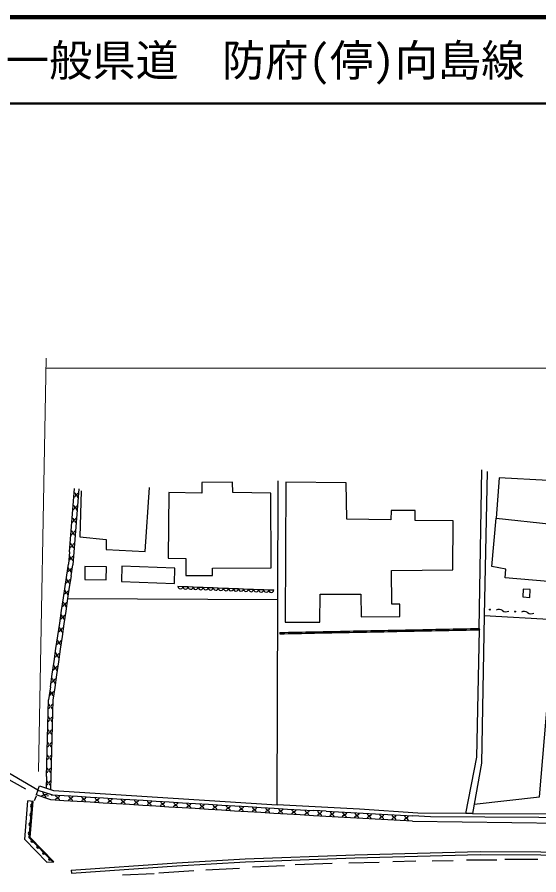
# Model space of a CAD drawing. Units: millimetres, scale not verified. Extents: x 40000 to 680000, y 20000 to 380000.
# Drawn here: x 218038 to 278395, y 280778 to 380000 of the extents above; entities that cross this region are included whole.
import ezdxf
from ezdxf.enums import TextEntityAlignment as Align

# ---------------------------------------------------------------- set-up
doc = ezdxf.new("R2010")
doc.units = ezdxf.units.MM
doc.header["$LTSCALE"] = 1000
doc.linetypes.add('DASHED', pattern=[7.5, 6, -1.5])
for name, color, linetype, lineweight in [('M-BGD', 7, 'Continuous', 25), ('M-STR-HTXT', 7, 'Continuous', 13), ('M-TTL', 2, 'Continuous', 140), ('M-TTL-LINE', 7, 'Continuous', 50)]:
    doc.layers.add(name, color=color, linetype=linetype, lineweight=lineweight)
doc.layers.add('M-TTL-TXT', color=7, linetype='Continuous')
doc.styles.add('ＭＳ ゴシック', font='')
doc.styles.get('ＭＳ ゴシック').set_extended_font_data('MS Gothic')

msp = doc.modelspace()

# ---------------------------------------------------------------- linework, layer by layer
at = {"layer": 'M-BGD'}
for p, q in [((271507, 309282), (271801, 327617)), ((272406, 327458), (272067, 310758)), ((224570, 324001), (224691, 325461)), ((225189, 325420), (225068, 323960)), ((224449, 322540), (224570, 324001)), ((225068, 323960), (224947, 322499)), ((224328, 321080), (224449, 322540)), ((224947, 322499), (224826, 321038)), ((224207, 319619), (224328, 321080)), ((224826, 321038), (224705, 319578)), ((224086, 318159), (224207, 319619)), ((224705, 319578), (224585, 318117)), ((224086, 318159), (223967, 316714)), ((224585, 318117), (224464, 316657)), ((223775, 315431), (223967, 316714)), ((224269, 315357), (224464, 316657)), ((225883, 316436), (225859, 314937)), ((228373, 316396), (225883, 316436)), ((228349, 314896), (228373, 316396)), ((230168, 316488), (230100, 314719)), ((236294, 316252), (230168, 316488)), ((236226, 314483), (236294, 316252)), ((223581, 314132), (223775, 315431)), ((224269, 315357), (224075, 314058)), ((225859, 314937), (228349, 314896)), ((230100, 314719), (236226, 314483)), ((223386, 312832), (223581, 314132)), ((224075, 314058), (223881, 312759)), ((236644, 314167), (237228, 314144)), ((237228, 314144), (237811, 314121)), ((237811, 314121), (238395, 314099)), ((238395, 314099), (238978, 314076)), ((238978, 314076), (239562, 314053)), ((239562, 314053), (240145, 314030)), ((240145, 314030), (240729, 314007)), ((240729, 314007), (241312, 313984)), ((241312, 313984), (241896, 313961)), ((241896, 313961), (242479, 313938)), ((242479, 313938), (243063, 313915)), ((243063, 313915), (243646, 313892)), ((243646, 313892), (244230, 313869)), ((244230, 313869), (244813, 313846)), ((244813, 313846), (245397, 313823)), ((245397, 313823), (245980, 313800)), ((245980, 313800), (246564, 313777)), ((246564, 313777), (247148, 313754)), ((247148, 313754), (247731, 313731)), ((276598, 313838), (276544, 312929)), ((277397, 313789), (276598, 313838)), ((277342, 312881), (277397, 313789)), ((223172, 311359), (223386, 312831)), ((223881, 312759), (223667, 311287)), ((248187, 312600), (223875, 312721)), ((276544, 312929), (277342, 312881)), ((222958, 309888), (223172, 311359)), ((223667, 311287), (223452, 309816)), ((222743, 308417), (222958, 309888)), ((223452, 309816), (223238, 308345)), ((248434, 308817), (248935, 308827)), ((248434, 308817), (248437, 308667)), ((248437, 308667), (248938, 308677)), ((248935, 308827), (249437, 308837)), ((248935, 308827), (248938, 308677)), ((248938, 308677), (249440, 308687)), ((249437, 308837), (249938, 308847)), ((249437, 308837), (249440, 308687)), ((249440, 308687), (249941, 308697)), ((249938, 308847), (250440, 308857)), ((249938, 308847), (249941, 308697)), ((249941, 308697), (250443, 308707)), ((250440, 308857), (250942, 308867)), ((250440, 308857), (250443, 308707)), ((250443, 308707), (250945, 308717)), ((250942, 308867), (251443, 308877)), ((250942, 308867), (250945, 308717)), ((250945, 308717), (251446, 308728)), ((251443, 308877), (251945, 308888)), ((251443, 308877), (251446, 308728)), ((251446, 308728), (251948, 308738)), ((251945, 308888), (252446, 308898)), ((251945, 308888), (251948, 308738)), ((251948, 308738), (252449, 308748)), ((252446, 308898), (252948, 308908)), ((252446, 308898), (252449, 308748)), ((252449, 308748), (252951, 308758)), ((252948, 308908), (253450, 308918)), ((252948, 308908), (252951, 308758)), ((252951, 308758), (253453, 308768)), ((253450, 308918), (253951, 308928)), ((253450, 308918), (253453, 308768)), ((253453, 308768), (253954, 308778)), ((253951, 308928), (254453, 308938)), ((253951, 308928), (253954, 308778)), ((253954, 308778), (254456, 308788)), ((254453, 308938), (254954, 308948)), ((254453, 308938), (254456, 308788)), ((254456, 308788), (254957, 308798)), ((254954, 308948), (255456, 308958)), ((254954, 308948), (254957, 308798)), ((254957, 308798), (255459, 308808)), ((255456, 308958), (255957, 308969)), ((255456, 308958), (255459, 308808)), ((255459, 308808), (255960, 308819)), ((255957, 308969), (256459, 308979)), ((255957, 308969), (255960, 308819)), ((255960, 308819), (256462, 308829)), ((256459, 308979), (256961, 308989)), ((256459, 308979), (256462, 308829)), ((256462, 308829), (256964, 308839)), ((256961, 308989), (257462, 308999)), ((256961, 308989), (256964, 308839)), ((256964, 308839), (257465, 308849)), ((257462, 308999), (257964, 309009)), ((257462, 308999), (257465, 308849)), ((257465, 308849), (257967, 308859)), ((257964, 309009), (258465, 309019)), ((257964, 309009), (257967, 308859)), ((257967, 308859), (258468, 308869)), ((258465, 309019), (258967, 309029)), ((258465, 309019), (258468, 308869)), ((258468, 308869), (258970, 308879)), ((258967, 309029), (259469, 309039)), ((258967, 309029), (258970, 308879)), ((258970, 308879), (259472, 308889)), ((259469, 309039), (259970, 309050)), ((259469, 309039), (259472, 308889)), ((259472, 308889), (259973, 308900)), ((259970, 309050), (260472, 309060)), ((259970, 309050), (259973, 308900)), ((259973, 308900), (260475, 308910)), ((260472, 309060), (260973, 309070)), ((260472, 309060), (260475, 308910)), ((260475, 308910), (260976, 308920)), ((260973, 309070), (261475, 309080)), ((260973, 309070), (260976, 308920)), ((260976, 308920), (261478, 308930)), ((261475, 309080), (261976, 309090)), ((261475, 309080), (261478, 308930)), ((261478, 308930), (261979, 308940)), ((261976, 309090), (262478, 309100)), ((261976, 309090), (261979, 308940)), ((261979, 308940), (262481, 308950)), ((262478, 309100), (262980, 309110)), ((262478, 309100), (262481, 308950)), ((262481, 308950), (262983, 308960)), ((262980, 309110), (263481, 309120)), ((262980, 309110), (262983, 308960)), ((262983, 308960), (263484, 308970)), ((263481, 309120), (263983, 309130)), ((263481, 309120), (263484, 308970)), ((263484, 308970), (263986, 308981)), ((263983, 309130), (264484, 309141)), ((263983, 309130), (263986, 308981)), ((263986, 308981), (264487, 308991)), ((264484, 309141), (264986, 309151)), ((264484, 309141), (264487, 308991)), ((264487, 308991), (264989, 309001)), ((264986, 309151), (265488, 309161)), ((264986, 309151), (264989, 309001)), ((264989, 309001), (265491, 309011)), ((265488, 309161), (265989, 309171)), ((265488, 309161), (265491, 309011)), ((265491, 309011), (265992, 309021)), ((265989, 309171), (266491, 309181)), ((265989, 309171), (265992, 309021)), ((265992, 309021), (266494, 309031)), ((266491, 309181), (266992, 309191)), ((266491, 309181), (266494, 309031)), ((266494, 309031), (266995, 309041)), ((266992, 309191), (267494, 309201)), ((266992, 309191), (266995, 309041)), ((266995, 309041), (267497, 309051)), ((267494, 309201), (267995, 309211)), ((267494, 309201), (267497, 309051)), ((267497, 309051), (267998, 309061)), ((267995, 309211), (268497, 309222)), ((267995, 309211), (267998, 309061)), ((267998, 309061), (268500, 309072)), ((268497, 309222), (268999, 309232)), ((268497, 309222), (268500, 309072)), ((268500, 309072), (269002, 309082)), ((268999, 309232), (269500, 309242)), ((268999, 309232), (269002, 309082)), ((269002, 309082), (269503, 309092)), ((269500, 309242), (270002, 309252)), ((269500, 309242), (269503, 309092)), ((269503, 309092), (270005, 309102)), ((270002, 309252), (270503, 309262)), ((270002, 309252), (270005, 309102)), ((270005, 309102), (270506, 309112)), ((270503, 309262), (271005, 309272)), ((270503, 309262), (270506, 309112)), ((270506, 309112), (271008, 309122)), ((271005, 309272), (271507, 309282)), ((271005, 309272), (271008, 309122)), ((271008, 309122), (271510, 309132)), ((271507, 309282), (271510, 309132)), ((222529, 306946), (222743, 308417)), ((223238, 308345), (223024, 306874)), ((222315, 305474), (222529, 306946)), ((223024, 306874), (222810, 305402)), ((222101, 304003), (222315, 305474)), ((222810, 305402), (222596, 303931)), ((221887, 302532), (222101, 304003)), ((222596, 303931), (222381, 302460)), ((221887, 302532), (221668, 301031)), ((222381, 302460), (222167, 300989)), ((221629, 299525), (221668, 301031)), ((222167, 300989), (222129, 299512)), ((221590, 298049), (221629, 299525)), ((222129, 299512), (222090, 298036)), ((221552, 296573), (221590, 298049)), ((222090, 298036), (222051, 296560)), ((221513, 295096), (221552, 296573)), ((222051, 296560), (222013, 295083)), ((221474, 293620), (221513, 295096)), ((222013, 295083), (221974, 293607)), ((221436, 292144), (221474, 293620)), ((221974, 293607), (221936, 292131)), ((221436, 292144), (221401, 290817)), ((221936, 292131), (221897, 290654)), ((220033, 289395), (220294, 289935)), ((220444, 290590), (220250, 290022)), ((221933, 289448), (220250, 290022)), ((220444, 290590), (222127, 290016)), ((221465, 289905), (221655, 289968)), ((221970, 290047), (223488, 289955)), ((223488, 289955), (225007, 289863)), ((225007, 289863), (226526, 289771)), ((226526, 289771), (228045, 289680)), ((219875, 289279), (219277, 289328)), ((223452, 289356), (221933, 289448)), ((224971, 289265), (223452, 289356)), ((226490, 289173), (224971, 289265)), ((228008, 289081), (226490, 289173)), ((229527, 288989), (228008, 289081)), ((228045, 289680), (229563, 289588)), ((231046, 288897), (229527, 288989)), ((229563, 289588), (231082, 289496)), ((232564, 288805), (231046, 288897)), ((231082, 289496), (232601, 289404)), ((234083, 288713), (232564, 288805)), ((232601, 289404), (234119, 289312)), ((234119, 289312), (235638, 289220)), ((235638, 289220), (237157, 289128)), ((237157, 289128), (238676, 289036)), ((238676, 289036), (240194, 288944)), ((240194, 288944), (241713, 288852)), ((241713, 288852), (243232, 288760)), ((243232, 288760), (244750, 288668)), ((235602, 288621), (234083, 288713)), ((237121, 288529), (235602, 288621)), ((238639, 288437), (237121, 288529)), ((240158, 288345), (238639, 288437)), ((241677, 288253), (240158, 288345)), ((243195, 288161), (241677, 288253)), ((244714, 288069), (243195, 288161)), ((246233, 287977), (244714, 288069)), ((244750, 288668), (246269, 288576)), ((247752, 287886), (246233, 287977)), ((246269, 288576), (247788, 288484)), ((249270, 287794), (247752, 287886)), ((247788, 288484), (249307, 288392)), ((250789, 287702), (249270, 287794)), ((249307, 288392), (250825, 288301)), ((250825, 288301), (252342, 288209)), ((253773, 288133), (252342, 288209)), ((253773, 288133), (255207, 288057)), ((255207, 288057), (256640, 287981)), ((256640, 287981), (258074, 287906)), ((258074, 287906), (259507, 287830)), ((259507, 287830), (260941, 287754)), ((260941, 287754), (262374, 287678)), ((252308, 287610), (250789, 287702)), ((253741, 287534), (252308, 287610)), ((255175, 287458), (253741, 287534)), ((256608, 287382), (255175, 287458)), ((258042, 287306), (256608, 287382)), ((259475, 287231), (258042, 287306)), ((260909, 287155), (259475, 287231)), ((262343, 287079), (260909, 287155)), ((263776, 287003), (262343, 287079)), ((262374, 287678), (263808, 287602)), ((221486, 282240), (222281, 282286)), ((245275, 281689), (248967, 281843)), ((250209, 281973), (254492, 282139)), ((256397, 282174), (259923, 282257)), ((261484, 282305), (264182, 282399)), ((266039, 282411), (268477, 282447)), ((270015, 282529), (273552, 282529)), ((274464, 282577), (278285, 282600)), ((224283, 281328), (224307, 280979)), ((230229, 280778), (233881, 280952)), ((234426, 281015), (238488, 281283)), ((239880, 281346), (243749, 281547))]:
    msp.add_line(p, q, dxfattribs=at)
at = {"layer": 'M-BGD', "linetype": 'DASHED'}
for p, q in [((220444, 290590), (214131, 294240)), ((213759, 293624), (220250, 290022))]:
    msp.add_line(p, q, dxfattribs=at)
at = {"layer": 'M-BGD'}
for points in [[(279559, 327830), (279456, 326383), (273807, 326719), (273447, 322025), (279898, 321351), (279461, 314717), (274485, 315136), (274558, 316157), (272954, 316448), (273447, 322025)], [(225462, 325208), (225287, 319877), (228347, 319555), (228356, 318421), (232845, 318172), (233335, 325592)], [(269966, 287869), (264404, 287916), (257649, 288375), (248108, 288891), (248187, 312600), (248239, 326346)], [(270921, 288963), (278487, 289799), (280187, 310267), (272067, 310758), (271749, 293686), (270731, 287877), (285150, 287824), (293968, 287722), (296596, 287606)], [(270731, 287877), (269966, 287869), (271202, 294403), (271510, 309132)], [(220444, 290590), (220619, 291073), (222247, 290540), (248108, 288891)], [(221486, 282240), (218911, 284866), (219277, 289328)], [(222148, 282279), (219428, 285053), (219775, 289287)], [(222281, 282286), (219531, 285090), (219875, 289279)], [(263776, 287003), (286769, 286682), (308119, 286363), (335264, 285902)], [(335269, 286502), (314292, 286845), (284675, 287376), (265842, 287496), (263808, 287602)], [(224283, 281328), (236504, 282176), (244426, 282625), (257104, 283099), (271606, 283476), (285643, 283405), (302099, 283180), (319695, 283019), (344845, 282816), (371326, 282650), (388985, 282518), (407963, 282230), (428846, 282246), (451046, 281821), (475392, 281412), (493002, 281143)], [(224307, 280979), (236526, 281827), (244442, 282276), (257115, 282749), (271610, 283126), (285640, 283055), (302095, 282830), (319692, 282669), (344843, 282466), (371323, 282300), (388981, 282168), (407960, 281880), (428843, 281896), (451040, 281471), (475387, 281062), (492997, 280793)]]:
    msp.add_lwpolyline(points, dxfattribs=at)
for points in [[(235575, 325018), (235523, 317419), (237553, 317384), (237570, 315389), (240633, 315389), (240633, 316247), (247440, 316282), (247387, 324927), (242977, 324997), (242942, 326187), (239408, 326169), (239408, 324944)], [(249125, 326193), (249045, 310014), (253063, 310014), (253101, 313265), (257810, 313265), (257847, 310631), (262313, 310649), (262313, 312088), (261379, 312107), (261342, 315994), (268458, 316046), (268487, 321732), (264097, 321772), (264070, 322916), (261303, 322943), (261276, 321852), (256180, 321906), (256114, 326111)]]:
    msp.add_lwpolyline(points, close=True, dxfattribs=at)
for centre in [(272736, 311460), (275645, 311231)]:
    msp.add_circle(centre, 50, dxfattribs=at)
for centre, radius, start, end in [((224581, 324735), 249, 276.64731, 73.88657), ((225178, 324686), 249, 96.64731, 253.88657), ((224461, 323275), 249, 276.64451, 73.88937), ((225057, 323225), 249, 96.6446, 253.88694), ((224340, 321814), 249, 276.6446, 73.88694), ((224936, 321765), 249, 96.64844, 253.88564), ((224219, 320353), 249, 276.64451, 73.88937), ((224815, 320304), 249, 96.64484, 253.88671), ((224098, 318893), 249, 276.64596, 73.88578), ((224694, 318844), 249, 96.64708, 253.8868), ((223977, 317432), 249, 276.64708, 73.8868), ((224573, 317383), 249, 96.64484, 253.88671), ((223852, 316084), 220, 266.68218, 76.3105), ((224386, 316004), 220, 86.68218, 256.3105), ((223658, 314785), 220, 266.68218, 76.3105), ((224192, 314705), 220, 86.68218, 256.3105), ((223464, 313485), 220, 266.68218, 76.3105), ((223998, 313405), 220, 86.68218, 256.3105), ((236936, 314148), 292, 176.19514, 359.30026), ((237519, 314125), 292, 176.19514, 359.30026), ((238103, 314102), 292, 176.19514, 359.30026), ((238686, 314079), 292, 176.19514, 359.30026), ((239270, 314056), 292, 176.19514, 359.30026), ((239853, 314033), 292, 176.19515, 359.29829), ((240437, 314010), 292, 176.19705, 359.29836), ((241020, 313987), 292, 176.19705, 359.29836), ((241604, 313964), 292, 176.19705, 359.29836), ((242187, 313941), 292, 176.19705, 359.29836), ((242771, 313918), 292, 176.19599, 359.29933), ((243354, 313896), 292, 176.19705, 359.29836), ((243938, 313873), 292, 176.19705, 359.29836), ((244521, 313850), 292, 176.19705, 359.29836), ((245105, 313827), 292, 176.19705, 359.29836), ((245688, 313804), 292, 176.19705, 359.29836), ((246272, 313781), 292, 176.19705, 359.29836), ((246855, 313758), 292, 176.19514, 359.30026), ((247439, 313735), 292, 176.19514, 359.30026), ((223226, 312103), 254, 273.90051, 69.53452), ((223827, 312015), 254, 93.90091, 249.53412), ((223012, 310631), 254, 273.89854, 69.53419), ((223612, 310544), 254, 93.90051, 249.53452), ((273779, 310760), 715, 54.84568, 116.16235), ((274602, 311930), 715, 234.84348, 296.163), ((276688, 310532), 715, 54.84277, 116.16527), ((277512, 311701), 715, 234.84312, 296.16504), ((222798, 309160), 254, 273.90091, 69.53183), ((223398, 309073), 254, 93.90091, 249.53412), ((222583, 307689), 254, 273.90131, 69.53142), ((223184, 307602), 254, 93.90051, 249.53452), ((222369, 306218), 254, 273.90051, 69.53452), ((222970, 306130), 254, 93.90091, 249.53412), ((222155, 304746), 254, 273.90091, 69.53412), ((222756, 304659), 254, 93.90091, 249.53183), ((221941, 303275), 254, 273.90051, 69.53452), ((222542, 303188), 254, 93.90091, 249.53183), ((221727, 301804), 254, 273.90091, 69.53412), ((222327, 301717), 254, 93.89814, 249.5346), ((221597, 300265), 252, 280.31019, 76.69129), ((222199, 300249), 252, 100.31019, 256.69129), ((221558, 298789), 252, 280.30992, 76.69389), ((222161, 298773), 252, 100.30992, 256.69389), ((221519, 297312), 252, 280.30992, 76.69389), ((222122, 297296), 252, 100.31272, 256.69108), ((221481, 295836), 252, 280.31265, 76.69116), ((222084, 295820), 252, 100.30984, 256.69396), ((221442, 294360), 252, 280.30984, 76.69396), ((222045, 294344), 252, 100.30984, 256.69396), ((221404, 292883), 252, 280.31272, 76.69108), ((222006, 292867), 252, 100.31011, 256.69137), ((221365, 291407), 252, 280.30992, 76.69389), ((221968, 291391), 252, 100.30992, 256.69389), ((221071, 289676), 303, 353.18245, 149.16829), ((221306, 290363), 303, 173.18245, 329.16829), ((222730, 290015), 254, 179.68951, 353.38333), ((224249, 289923), 254, 179.68726, 353.38332), ((225767, 289831), 254, 179.68951, 353.38333), ((227286, 289739), 254, 179.68711, 353.38347), ((219761, 288756), 180, 94.76077, 255.85915), ((222692, 289388), 254, 359.68726, 173.38332), ((224211, 289297), 254, 359.68824, 173.38446), ((225729, 289205), 254, 359.68711, 173.38347), ((227248, 289113), 254, 359.68951, 173.38333), ((228767, 289021), 254, 359.68951, 173.38333), ((228805, 289648), 254, 179.68824, 353.38446), ((230285, 288929), 254, 359.68726, 173.38332), ((230323, 289556), 254, 179.68951, 353.38333), ((231804, 288837), 254, 359.68951, 173.38333), ((231842, 289464), 254, 179.68726, 353.38332), ((233323, 288745), 254, 359.68726, 173.38332), ((233361, 289372), 254, 179.68951, 353.38333), ((234842, 288653), 254, 359.68824, 173.38446), ((234880, 289280), 254, 179.68726, 353.38332), ((236360, 288561), 254, 359.68711, 173.38347), ((236398, 289188), 254, 179.68951, 353.38333), ((237917, 289096), 254, 179.68949, 353.38109), ((239436, 289004), 254, 179.68951, 353.38333), ((240954, 288912), 254, 179.68951, 353.38333), ((242473, 288820), 254, 179.68726, 353.38332), ((219675, 287697), 180, 94.76077, 255.85915), ((237879, 288469), 254, 359.68964, 173.38094), ((239398, 288377), 254, 359.68951, 173.38333), ((240917, 288285), 254, 359.68726, 173.38332), ((242435, 288193), 254, 359.68951, 173.38333), ((243954, 288101), 254, 359.68726, 173.38332), ((243992, 288728), 254, 179.68951, 353.38333), ((245473, 288009), 254, 359.68824, 173.38446), ((245511, 288636), 254, 179.68726, 353.38332), ((246991, 287918), 254, 359.68951, 173.38333), ((247029, 288544), 254, 179.68951, 353.38333), ((248510, 287826), 254, 359.68726, 173.38332), ((248548, 288452), 254, 179.68936, 353.38347), ((250029, 287734), 254, 359.68951, 173.38333), ((250067, 288360), 254, 179.68726, 353.38332), ((251548, 287642), 254, 359.68726, 173.38332), ((251585, 288269), 254, 179.68951, 353.38333), ((253025, 287573), 239, 356.79567, 177.15006), ((253056, 288170), 239, 176.7968, 357.15119), ((254490, 288094), 239, 176.79574, 357.15238), ((255923, 288019), 239, 176.79561, 357.15251), ((257357, 287943), 239, 176.79567, 357.15006), ((258790, 287867), 239, 176.79567, 357.15006), ((260224, 287791), 239, 176.79567, 357.15006), ((219588, 286638), 180, 94.76077, 255.85915), ((254458, 287497), 239, 356.79567, 177.15006), ((255892, 287421), 239, 356.79567, 177.15006), ((257325, 287345), 239, 356.79567, 177.15006), ((258759, 287269), 239, 356.79447, 177.15113), ((260192, 287194), 239, 356.79447, 177.15113), ((261626, 287118), 239, 356.79447, 177.15113), ((261657, 287715), 239, 176.79447, 357.15113), ((263059, 287042), 239, 356.79561, 177.15251), ((263091, 287640), 239, 176.79447, 357.15113), ((219501, 285580), 180, 94.76077, 255.85915), ((219777, 284715), 162, 138.7969, 310.07436), ((220457, 284021), 162, 138.7969, 310.07436), ((221137, 283328), 162, 138.7969, 310.07436), ((221817, 282634), 162, 138.7969, 310.07436)]:
    msp.add_arc(centre, radius, start, end, dxfattribs=at)
at = {"layer": 'M-STR-HTXT'}
for p, q in [((221401, 340561), (220509, 292751)), ((221380, 339386), (495279, 339386))]:
    msp.add_line(p, q, dxfattribs=at)
at = {"layer": 'M-TTL'}
msp.add_line((680000, 380000), (40000, 380000), dxfattribs=at)
at = {"layer": 'M-TTL-LINE'}
msp.add_line((40000, 370000), (680000, 370000), dxfattribs=at)

# ---------------------------------------------------------------- texts
at = {"layer": 'M-TTL-TXT', "style": 'ＭＳ ゴシック'}
msp.add_text('一般県道\u3000防府(停)向島線', height=3666, dxfattribs=at).set_placement((216734, 375000), align=Align.MIDDLE_LEFT)

doc.saveas('drawing.dxf')
